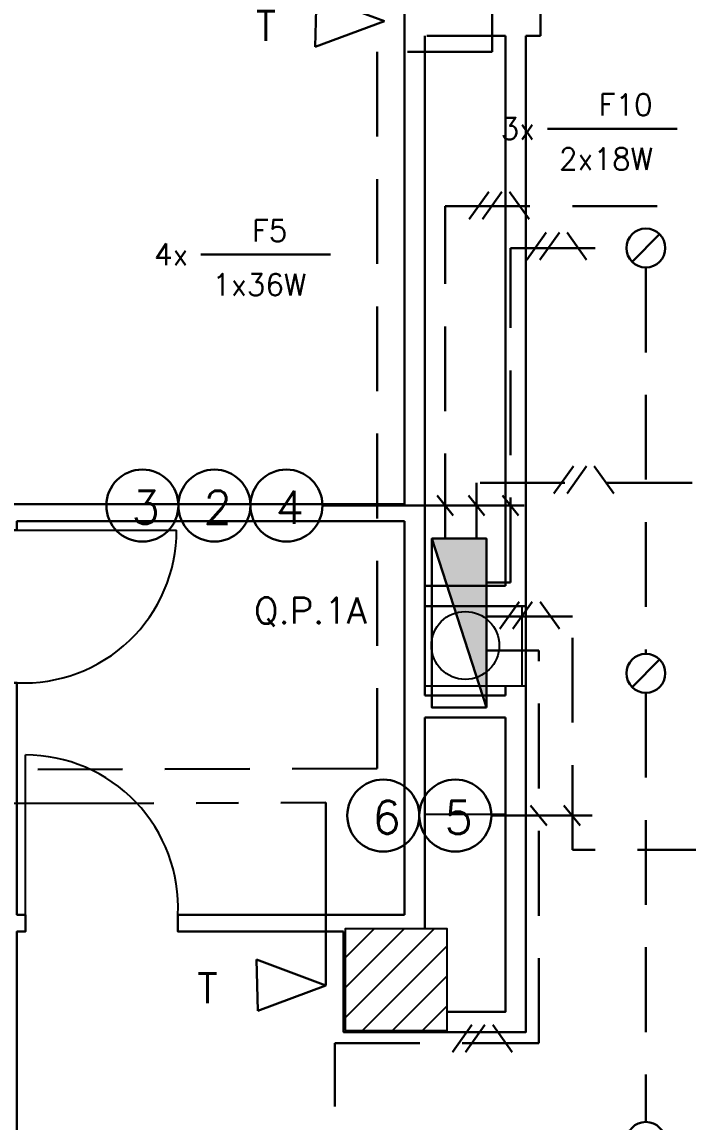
# Model space of a CAD drawing. Extents: x 21.2 to 81.9, y 10.7 to 70.
# Drawn here: x 71.82 to 75.75, y 58.9 to 65.38 of the extents above; entities that cross this region are included whole.
import ezdxf

# ---------------------------------------------------------------- set-up
doc = ezdxf.new("R2010")
doc.units = 0
doc.header["$MEASUREMENT"] = 0
for name, pattern in [('Center', [2, 1.25, -0.25, 0.25, -0.25]), ('Dashed', [0.75, 0.5, -0.25]), ('Solid', [0])]:
    doc.linetypes.add(name, pattern=pattern)
for name, color, linetype in [('1st floor plan$0$2FIN', 7, 'Continuous'), ('1st floor plan$0$Doors', 142, 'Continuous'), ('1st floor plan$0$Hatch', 15, 'Continuous'), ('1st floor plan$0$Pillars', 30, 'Continuous'), ('Xref_Plan', 7, 'Continuous')]:
    doc.layers.add(name, color=color, linetype=linetype)
for name, color, linetype, lineweight in [('1st floor plan$0$Interior Walls', 7, 'Continuous', 30), ('1st floor plan$0$Partitions', 7, 'Continuous', 30), ('Illumination', 30, 'Solid', 30)]:
    doc.layers.add(name, color=color, linetype=linetype, lineweight=lineweight)
doc.styles.add('Default', font='SIMPLEX.shx', dxfattribs={"height": 0.175})
doc.styles.add('Roman Simplex', font='romans', dxfattribs={"height": 1.5})
doc.styles.add('Simplex', font='SIMPLEX.SHX')

# ---------------------------------------------------------------- blocks, each defined once
blk = doc.blocks.new('3')
at = {"layer": 'Illumination', "color": 7}
for p, q in [((-48.8, -68.3), (65.8, 92.1)), ((28.3, -68.3), (142.9, 92.1)), ((303.6, -68.3), (188.9, 92.1))]:
    blk.add_line(p, q, dxfattribs=at)
blk = doc.blocks.new('1st floor plan$0$Door 1')
blk.add_line((0, 0), (0, 0.9414))
blk.add_arc((0, 0.0414), 0.9, 357.36269, 90)
blk = doc.blocks.new('1st floor plan$0$P2')
at = {"layer": '1st floor plan$0$Hatch'}
h = blk.add_hatch(dxfattribs=at)
h.set_pattern_fill('ANSI31', color=256, style=0)
h.set_pattern_definition([(45, (-41.75321, -29.09718), (-0.08838835, 0.08838835), [])])
h.paths.add_polyline_path([(-0.3, 0.3), (-0.3, -0.3), (0.3, -0.3), (0.3, 0.3)])
at = {"layer": '1st floor plan$0$Pillars'}
blk.add_lwpolyline([(-0.3, -0.3), (0.3, -0.3), (0.3, 0.3), (-0.3, 0.3)], close=True, dxfattribs=at)
blk = doc.blocks.new('1st floor plan')
at = {"layer": '1st floor plan$0$2FIN'}
for p, q in [((74.1964, 61.4681), (74.1964, 61.9378)), ((74.1964, 61.9378), (74.7914, 61.9378)), ((74.7692, 61.4681), (74.7692, 61.9378)), ((74.7914, 61.4681), (74.7914, 61.9378)), ((74.1964, 61.4681), (74.7914, 61.4681)), ((74.1964, 60.7121), (74.6714, 60.7121))]:
    blk.add_line(p, q, dxfattribs=at)
blk.add_circle((74.4339, 61.7056), 0.2, dxfattribs=at)
at = {"layer": '1st floor plan$0$Interior Walls'}
for points in [[(74.0764, 62.538), (68.6757, 62.538), (68.6757, 62.438), (71.691, 62.438), (71.691, 62.3849), (71.791, 62.3849), (71.791, 62.438), (74.0764, 62.438)], [(71.691, 52.3273), (71.691, 61.4859), (71.791, 61.4859), (71.791, 60.1194), (71.841, 60.1194), (71.841, 60.0194), (71.791, 60.0194), (71.791, 52.3273)], [(74.0764, 60.1194), (72.74, 60.1194), (72.74, 60.0194), (73.7164, 60.0194)]]:
    blk.add_lwpolyline(points, dxfattribs=at)
at = {"layer": '1st floor plan$0$Partitions'}
for p, q in [((74.8774, 65.4271), (74.8774, 65.2971)), ((74.1964, 62.0571), (74.1964, 65.2971)), ((74.6714, 65.2971), (74.2064, 65.2971)), ((74.6714, 62.0571), (74.6714, 65.2971)), ((74.8774, 65.2971), (74.7914, 65.2971)), ((74.1964, 61.4117), (74.1964, 62.0571)), ((74.1964, 62.0571), (74.6714, 62.0571)), ((74.1964, 61.9371), (74.7914, 61.9371)), ((74.6714, 61.4117), (74.6714, 61.4681)), ((74.1964, 61.4117), (74.6714, 61.4117)), ((74.1964, 60.0369), (74.1964, 61.2817)), ((74.6714, 61.2817), (74.1964, 61.2817))]:
    blk.add_line(p, q, dxfattribs=at)
for points in [[(74.0764, 62.538), (74.0764, 66.9271)], [(74.7914, 65.2971), (74.7914, 59.4271), (73.7164, 59.4271), (73.7164, 60.0194)], [(74.0764, 60.1194), (74.0764, 62.438)], [(74.3264, 59.5471), (74.6714, 59.5471), (74.6714, 61.2817)]]:
    blk.add_lwpolyline(points, dxfattribs=at)
at = {"layer": '1st floor plan$0$Doors', "rotation": 270}
blk.add_blockref('1st floor plan$0$Door 1', (71.791, 62.3849), dxfattribs=at)
at = {"layer": '1st floor plan$0$Doors'}
blk.add_blockref('1st floor plan$0$Door 1', (71.841, 60.1194), dxfattribs=at)
at = {"layer": '1st floor plan$0$Partitions'}
blk.add_blockref('1st floor plan$0$P2', (74.0264, 59.7369), dxfattribs=at)

msp = doc.modelspace()

# ---------------------------------------------------------------- linework, layer by layer
at = {"layer": 'Illumination', "linetype": 'Dashed'}
for points in [[(79.4365, 65.706), (79.4365, 65.5061), (74.5933, 65.5061), (74.5933, 65.2037), (73.9139, 65.2037), (73.9139, 60.9805), (59.3469, 60.9352)], [(74.3153, 62.3358), (74.3153, 64.2933), (75.9493, 64.2933), (81.2108, 64.2933), (81.2108, 64.2135)], [(74.5583, 62.0766), (74.7, 62.0766), (74.7, 64.0474), (75.3838, 64.0474)], [(75.4984, 63.9327), (75.4984, 61.6565)], [(76.521, 62.6641), (74.5, 62.6641), (74.5, 62.3358)], [(81.2108, 60.5807), (81.2108, 60.5009), (75.9493, 60.5009), (75.0669, 60.5009), (75.0669, 61.8766), (74.5583, 61.8766)], [(75.2336, 54.4895), (73.6656, 54.4895), (73.6656, 59.363), (74.8669, 59.363), (74.8669, 61.6766), (74.5583, 61.6766)], [(75.4984, 61.4272), (75.4984, 58.8977)]]:
    msp.add_lwpolyline(points, dxfattribs=at)
at = {"layer": 'Illumination', "linetype": 'Center'}
for points in [[(73.957, 65.385), (73.5485, 65.2329), (73.5564, 65.5342)], [(73.6122, 59.7027), (73.2036, 59.8548), (73.2115, 59.5536)]]:
    msp.add_lwpolyline(points, close=True, dxfattribs=at)
at = {"layer": 'Illumination'}
for points in [[(74.9185, 64.7506), (75.6823, 64.7506)], [(75.5795, 64.1285), (75.4174, 63.9663)], [(72.8755, 64.0095), (73.6393, 64.0095)], [(74.5583, 61.3399), (74.2374, 62.3358)], [(75.5795, 61.6229), (75.4174, 61.4608)]]:
    msp.add_lwpolyline(points, dxfattribs=at)
at = {"layer": 'Illumination', "color": 7}
for points in [[(74.3629, 62.4714), (74.2676, 62.5887)], [(74.5477, 62.4714), (74.4524, 62.5887)], [(74.7477, 62.4714), (74.6524, 62.5887)], [(74.7816, 62.5301), (73.5921, 62.5301)], [(74.9145, 60.6447), (74.8192, 60.762)], [(75.1109, 60.6447), (75.0156, 60.762)], [(75.1823, 60.7034), (74.5876, 60.7034)]]:
    msp.add_lwpolyline(points, dxfattribs=at)
at = {"layer": 'Illumination'}
msp.add_lwpolyline([(74.5583, 61.3399), (74.2374, 61.3399), (74.2374, 62.3358), (74.5583, 62.3358)], close=True, dxfattribs=at)
at = {"layer": 'Illumination', "linetype": 'Center'}
msp.add_lwpolyline([(59.3475, 60.7352), (73.6122, 60.7796), (73.6122, 59.7027)], dxfattribs=at)
at = {"layer": 'Illumination'}
for centre in [(75.4984, 64.0474), (75.4984, 61.5418), (75.4984, 58.7831)]:
    msp.add_circle(centre, 0.1147, dxfattribs=at)
at = {"layer": 'Illumination', "color": 7}
for centre in [(72.5306, 62.5301), (72.9552, 62.5301), (73.3798, 62.5301), (73.9507, 60.7034), (74.3753, 60.7034)]:
    msp.add_circle(centre, 0.2123, dxfattribs=at)
at = {"layer": 'Illumination'}
msp.add_solid([(74.5583, 61.3399), (74.2374, 62.3358), (74.5583, 62.3358)], dxfattribs=at)

# ---------------------------------------------------------------- block references
at = {"layer": 'Illumination', "xscale": 0.001000000188398076, "yscale": 0.001000000188399852, "zscale": 0.001000000188399801}
for p in [(74.5064, 64.2856), (74.8457, 64.0462), (75.0053, 62.6695), (74.686, 61.8715), (74.4067, 59.3774)]:
    msp.add_blockref('3', p, dxfattribs=at)
at = {"layer": 'Xref_Plan'}
msp.add_blockref('1st floor plan', (0, 0), dxfattribs=at)

# ---------------------------------------------------------------- texts
at = {"layer": 'Illumination', "style": 'Roman Simplex'}
for p in [(73.1993, 65.2679), (72.8544, 59.5972)]:
    msp.add_text('T', height=0.175, rotation=360, dxfattribs=at).set_placement(p)
at = {"layer": 'Illumination'}
for s, height, style, p in [('F10', 0.128, 'Default', (75.2204, 64.8276)), ('3x', 0.128, 'Default', (74.6423, 64.6874)), ('2x18W', 0.128, 'Default', (74.9863, 64.509)), ('F5', 0.128, 'Default', (73.1774, 64.0864)), ('4x', 0.128, 'Default', (72.5993, 63.9463)), ('1x36W', 0.128, 'Default', (72.9433, 63.7679)), ('3', 0.195, 'Simplex', (72.4666, 62.4222)), ('2', 0.195, 'Simplex', (72.8912, 62.4222)), ('4', 0.195, 'Simplex', (73.3158, 62.4222)), ('Q.P.1A', 0.1536, 'Default', (73.1885, 61.8344)), ('6', 0.195, 'Simplex', (73.8867, 60.5955)), ('5', 0.195, 'Simplex', (74.3113, 60.5955))]:
    msp.add_text(s, height=height, dxfattribs=dict(at, style=style)).set_placement(p)

doc.saveas('drawing.dxf')
